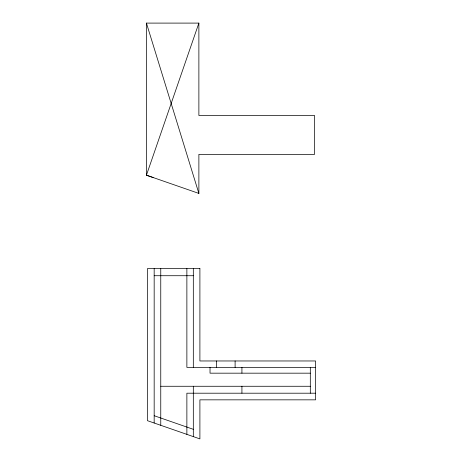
<?xml version="1.0" encoding="UTF-8"?>
<svg xmlns="http://www.w3.org/2000/svg" width="462" height="462" viewBox="0 0 462 462"><rect width="100%" height="100%" fill="white"/><g stroke="black" fill="none" stroke-linecap="round" stroke-linejoin="round"><path stroke-width="0.69" d="M198.879 23.1L146.431 175.202L198.879 193.422L198.879 154.366L314.57 154.366L314.57 115.483L198.879 115.483L198.879 23.1L146.402 23.1L146.431 175.202L153.147 177.535M154.169 275.722L193.318 275.722M315.598 367.371L186.873 367.371L186.873 268.578M310.308 373.175L210.025 373.175L210.025 367.371M160.759 386.267L310.308 386.267M315.598 393.202L186.873 393.202L186.873 434.372M154.169 415.719L193.318 429.313M146.431 23.1L198.879 193.422M310.308 367.371L310.308 393.202M241.926 367.371L241.926 373.175M241.926 386.267L241.926 393.202M235.106 360.966L235.106 367.371M216.441 360.966L216.441 367.371M193.318 268.578L193.318 367.371M193.318 386.267L193.318 436.613M160.759 268.578L160.759 425.3M154.169 268.578L154.169 423.013M199.902 268.578L147.453 268.578L147.453 420.68L199.902 438.9L199.902 399.844L315.598 399.844L315.598 360.966L199.902 360.966L199.902 268.578"/></g></svg>
